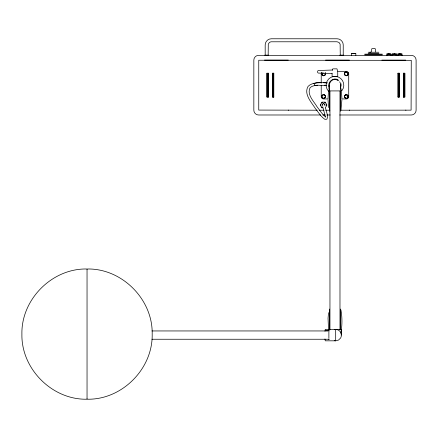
<?xml version="1.0" encoding="UTF-8"?>
<svg xmlns="http://www.w3.org/2000/svg" width="438" height="438" viewBox="0 0 438 438"><rect width="100%" height="100%" fill="white"/><g stroke="black" fill="none" stroke-linecap="round" stroke-linejoin="round"><path stroke-width="0.66" d="M324.952 331.199L325.27 329.371L340.934 329.371M336.926 76.497L334.922 76.497M328.527 90.54L328.051 98.304M328.527 312.699L328.051 318.273L328.527 329.748M320.846 104.282L320.846 105.766M326.376 105.766L326.376 104.282M329.245 90.442C327.69 84.852 331.068 76.896 337.835 80.231M340.567 86.182L340.501 83.707M340.698 86.412L340.556 86.757M341.41 329.847L341.218 336.581L340.644 337.961L338.547 340.058L335.683 340.824L325.27 340.824L324.952 338.99M87.042 269.332L87.414 268.987C122.103 268.406 152.911 299.433 152.189 334.106C152.911 368.774 122.103 399.801 87.414 399.226L87.042 398.876L87.042 269.332L86.675 268.987C51.985 268.406 21.177 299.433 21.9 334.106C21.177 368.774 51.985 399.801 86.675 399.226L87.042 398.876M396.259 54.717L392.579 54.542M333.269 68.854L336.57 68.854M332.382 70.189L332.59 68.886M340.934 110.283L341.892 99.831M340.934 332.437C342.27 325.051 342.27 317.397 340.934 310.005M313.745 83.702C317.424 81.709 322.921 82.798 327.213 82.656M371.358 51.914L371.818 48.673L374.156 48.394L375.317 48.766L375.7 51.919M328.429 339.587L328.571 339.532M340.534 87.786L341.153 85.191L340.945 83.592M386.858 53.65L387.411 53.359L390.997 53.65M392.355 53.65L392.908 53.359L396.494 53.65M397.852 53.65L398.405 53.359L401.991 53.65M325.281 107.918L326.951 105.021L325.281 102.131L321.941 102.131L320.271 105.021L321.941 107.918L323.277 107.918M266.956 97.061L266.956 73.201L268.39 73.201L268.39 97.061L266.956 97.061L266.956 73.201M272.376 97.061L272.376 73.201L273.81 73.201L273.81 97.061L272.376 97.061L272.376 73.201M399.39 73.201L399.39 97.061L397.961 97.061L397.961 73.201L399.39 73.201L399.39 97.061M404.811 73.201L404.811 97.061L403.382 97.061L403.382 73.201L404.811 73.201L404.811 97.061M322.954 73.173L323.37 72.932M321.585 102.996L322.866 102.257M398.383 96.749L397.961 97.061L399.155 96.749L398.383 96.749L398.383 73.436L397.961 73.201L399.155 73.436L398.383 73.436M403.803 96.749L403.382 97.061L404.575 96.749L403.803 96.749L403.803 73.436L403.382 73.201L404.575 73.436L403.803 73.436M267.963 73.436L268.39 73.201L267.196 73.436L267.963 73.436L267.963 96.749L268.39 97.061L267.196 96.749L267.963 96.749M273.383 73.436L273.81 73.201L272.617 73.436L273.383 73.436L273.383 96.749L273.81 97.061L272.617 96.749L273.383 96.749M288.319 60.105L264.459 60.105M349.409 60.105L325.543 60.105M405.719 60.105L381.859 60.105M388.709 53.655L389.147 53.655M394.205 53.655L394.643 53.655M399.702 53.655L400.14 53.655M386.995 54.575L390.855 54.575M397.994 54.575L401.854 54.575M317.665 85.186C314.719 85.558 311.905 85.81 310.016 87.824C306.704 94.646 313.772 101.205 316.986 106.68C319.789 110.239 322.154 114.356 325.828 117.105L325.637 117.077M334.205 329.568C337.687 328.56 341.481 331.467 341.41 335.097M332.688 70.003L318.377 70.534C317.265 70.693 317.265 72.916 318.377 73.075L332.009 73.584M321.514 82.722C316.898 82.727 311.582 82.881 308.089 86.352C303.622 94.011 311.139 101.89 315.059 108.06C318.13 111.947 320.715 116.497 324.876 119.339L326.923 119.185C328.922 115.731 325.828 111.652 325.615 108.12M368.188 52.248L378.875 52.248M368.188 53.48L378.875 53.48M351.938 53.567L355.251 53.567M364.701 54.137L382.358 54.137M364.701 54.854L382.358 54.854M391.495 54.854L386.36 54.854L386.354 55.33M264.672 55.128L268.68 55.128M339.735 55.128L343.742 55.128M337.643 71.449L346.327 71.449A2.387 2.387 0 0 1 348.714 73.836L348.714 96.552A2.387 2.387 0 0 1 346.327 98.939L341.651 98.939M332.097 73.212L332.097 76.464L332.398 76.464M334.112 76.497L332.918 76.497M329.721 90.918L340.216 90.918M328.286 98.939L323.611 98.939A2.387 2.387 0 0 1 321.224 96.552L321.224 85.191M317.194 110.212L258.748 110.075L258.748 60.241L411.266 60.34L411.09 110.152L340.435 110.212M319.247 110.212L324.032 110.212M325.784 110.212L329.874 110.212M320.649 114.986L258.606 114.986C256.055 115.002 253.821 112.769 253.837 110.212L253.837 60.105C253.821 57.548 256.055 55.314 258.606 55.33L411.326 55.33C413.883 55.314 416.116 57.548 416.1 60.105L416.1 110.212C416.116 112.769 413.883 115.002 411.326 114.986L339.74 114.986M322.696 114.986L325.423 114.986M326.786 114.986L330.197 114.986M325.275 330.728L328.998 330.728M151.964 330.947L329.496 330.947M151.964 339.247L329.496 339.247M323.468 82.716L327.17 83.012M324.657 85.186L326.682 85.344M326.644 85.689L318.333 85.235L314.336 85.651L314.626 84.643L314.046 83.264M340.934 333.395L341.41 333.876M334.205 340.627L335.683 340.824L335.683 329.371M340.337 90.474L340.457 111.236M405.648 110.113L405.96 110.212M349.332 110.113L349.644 110.212M288.242 110.113L288.56 110.212M338.059 79.836C333.586 77.011 327.427 81.742 328.993 86.79M324.35 102.257L325.637 102.996M322.866 107.786L321.585 107.047M346.792 95.747L347.131 96.086M340.457 86.894L341.41 90.54L341.892 98.304M337.003 68.886L337.66 71.493M323.266 108.509L325.171 116.349M329.245 85.191L329.436 86.675M328.527 107.589L328.051 99.831M337.731 72.221L337.742 76.464M403.595 73.321L403.595 96.907M402.5 55.33L402.5 54.854L397.354 54.854L397.348 55.33M401.646 54.854L401.646 55.33M398.202 54.854L398.202 55.33M398.175 73.321L398.175 96.907M396.998 55.33L396.998 54.854L391.857 54.854L391.851 55.33M396.149 54.854L396.149 55.33M392.7 54.854L392.7 55.33M391.501 54.854L391.501 55.33M390.647 54.854L390.647 55.33M387.203 54.854L387.203 55.33M355.831 55.33L355.831 53.376L351.358 53.376L351.358 55.33M343.228 54.679L343.228 44.922C343.277 41.643 340.359 38.73 337.085 38.774L271.325 38.774C268.051 38.73 265.138 41.643 265.182 44.922L265.182 54.679M340.698 85.191L340.698 89.971M340.457 309.053L340.457 329.83M340.249 54.684L340.134 44.139L338.99 42.426L336.986 41.758L270.958 41.791L269.425 42.426L268.28 44.139L268.166 54.684M339.981 91.088L339.981 329.83M329.956 91.088L329.956 329.83M329.48 86.894L329.48 111.236M329.48 309.053L329.48 329.83M328.889 331.834L328.889 338.36M325.33 72.839L325.33 74.827L323.611 75.818L321.892 74.827L321.892 72.839M321.224 83.187L321.224 73.836A2.387 2.387 0 0 1 321.541 72.642M273.597 73.321L273.597 96.907M268.176 73.321L268.176 96.907M328.571 91.29A8.842 8.842 0 0 1 328.593 79.064A8.842 8.842 0 0 1 340.808 78.555A8.842 8.842 0 0 1 341.854 90.737M337.742 80.159A5.743 5.743 0 0 1 338.574 80.718M339.609 81.802A5.743 5.743 0 0 1 340.326 83.121M322.899 106.253A1.418 1.418 0 0 1 322.379 104.315A1.418 1.418 0 0 1 324.317 103.795A1.418 1.418 0 0 1 324.837 105.733M325.067 73.02A1.67 1.67 0 0 1 323.589 75.506A1.67 1.67 0 0 1 322.176 72.976M325.264 72.878A1.911 1.911 0 0 1 323.611 75.741A1.911 1.911 0 0 1 321.957 72.878M322.505 104.572A1.194 1.194 0 0 1 323.452 103.839M324.553 104.293A1.194 1.194 0 0 1 324.793 104.863M346.327 71.848L344.607 72.839L344.607 74.827L346.327 75.818L348.046 74.827L348.046 72.839L346.327 71.848M323.611 94.564L321.892 95.555L321.892 97.543L323.611 98.534L325.33 97.543L325.33 95.555L323.611 94.564M346.327 94.564L344.607 95.555L344.607 97.543L346.327 98.534L348.046 97.543L348.046 95.555L346.327 94.564M370.701 52.215L369.979 52.248L370.701 52.215M322.757 97.986A1.67 1.67 0 0 0 325.281 96.574A1.67 1.67 0 0 0 322.795 95.09A1.67 1.67 0 0 0 322.757 97.986M322.653 98.205A1.911 1.911 0 0 0 325.516 96.552A1.911 1.911 0 0 0 322.653 94.898A1.911 1.911 0 0 0 322.653 98.205M345.472 97.986A1.67 1.67 0 0 0 347.996 96.574A1.67 1.67 0 0 0 345.511 95.09A1.67 1.67 0 0 0 345.472 97.986M345.374 98.205A1.911 1.911 0 0 0 348.237 96.552A1.911 1.911 0 0 0 345.374 94.898A1.911 1.911 0 0 0 345.374 98.205M345.472 75.27A1.67 1.67 0 0 0 347.996 73.858A1.67 1.67 0 0 0 345.511 72.374A1.67 1.67 0 0 0 345.472 75.27M345.374 75.484A1.911 1.911 0 0 0 348.237 73.836A1.911 1.911 0 0 0 345.374 72.182A1.911 1.911 0 0 0 345.374 75.484"/></g></svg>
